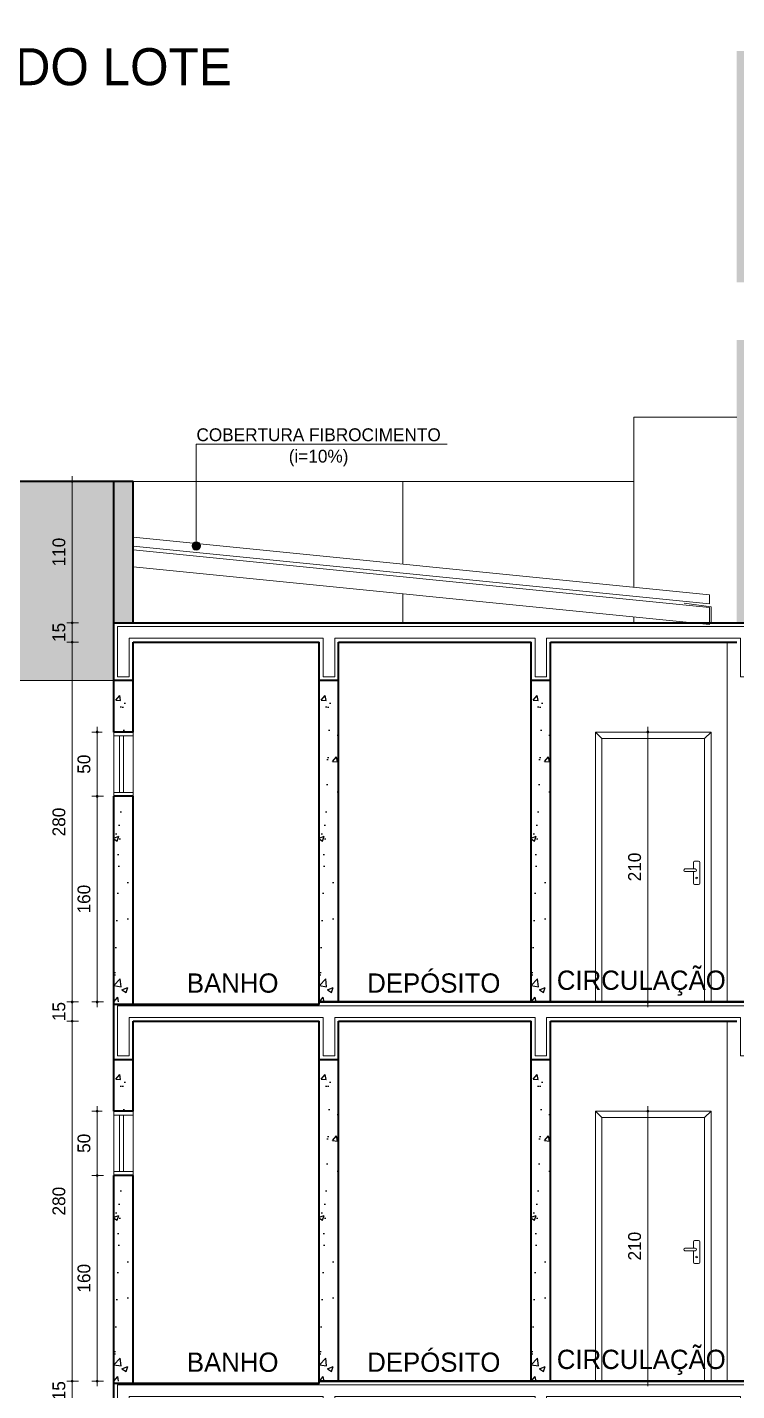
# Model space of a CAD drawing. Header units: millimetres. Extents: x 13204 to 24802, y 21209 to 40694.
# Drawn here: x 15609 to 16161, y 36707 to 37767 of the extents above; entities that cross this region are included whole.
import ezdxf

# ---------------------------------------------------------------- set-up
doc = ezdxf.new("R2010")
doc.units = ezdxf.units.MM
for name, color, linetype, lineweight in [('COTAS', 30, 'Continuous', 5), ('ESQUADRIA', 2, 'Continuous', 20), ('Esquadrias', 2, 'Continuous', 20), ('Louças', 150, 'Continuous', 15), ('Meia Parede', 11, 'Continuous', 40), ('Moveis', 6, 'Continuous', 13), ('PAREDE', 1, 'Continuous', 40), ('Paredes', 1, 'Continuous', 40), ('PISO', 5, 'Continuous', 5), ('TEXTO', 4, 'Continuous', 5)]:
    doc.layers.add(name, color=color, linetype=linetype, lineweight=lineweight)
doc.layers.add('HACHURAS', color=8, linetype='Continuous')
doc.styles.add('LANA', font='stylu.ttf')
doc.dimstyles.new('COTA 50', dxfattribs={"dimscale": 0, "dimtxt": 10, "dimasz": 0.5, "dimexe": 1.25, "dimexo": 5, "dimgap": 5, "dimtad": 1, "dimdec": 0, "dimtxsty": 'LANA', "dimblk": 'cota', "dimcen": 2.5, "dimse2": 1, "dimclrd": 256, "dimclre": 256, "dimclrt": 256, "dimaunit": 1, "dimadec": 0, "dimazin": 0, "dimtfac": 1, "dimtdec": 0, "dimtmove": 0, "dimatfit": 3, "dimldrblk": 'DOTSMALL', "dimfxl": 5, "dimfxlon": 1, "dimtzin": 9, "dimlwd": -1, "dimlwe": -1, "dimarcsym": 0})

# ---------------------------------------------------------------- blocks, each defined once
blk = doc.blocks.new('TRINCOE')
at = {"layer": 'PISO'}
for p, q in [((6, 111.8), (6, 95.8)), ((7, 112.8), (10, 112.8)), ((9.5, 106.8), (17.5, 106.8)), ((11, 111.8), (11, 106.8)), ((8.5, 105.8), (8.5, 105.8)), ((9.5, 104.8), (17.5, 104.8)), ((11, 104.8), (11, 95.8)), ((18.5, 105.8), (18.5, 105.8)), ((7, 94.8), (10, 94.8))]:
    blk.add_line(p, q, dxfattribs=at)
blk.add_circle((8.5, 99.8), 0.621, dxfattribs=at)
for centre, start, end in [((7, 111.8), 90, 180), ((9.5, 105.8), 90, 180), ((10, 111.8), 0, 90), ((17.5, 105.8), 0, 90), ((7, 95.8), 180, 270), ((9.5, 105.8), 180, 270), ((10, 95.8), 270, 0), ((17.5, 105.8), 270, 0)]:
    blk.add_arc(centre, 1, start, end, dxfattribs=at)
blk = doc.blocks.new('cota')
at = {"layer": 'COTAS'}
blk.add_hatch(color=256, dxfattribs=at).paths.add_polyline_path([(-1.6, 0, 1), (1.6, 0, 1)])
for points in [[(-1.6, 0), (-8, 0)], [(0, 1.6), (0, 8)], [(8, 0), (1.6, 0)], [(0, -8), (0, -1.6)]]:
    blk.add_lwpolyline(points, dxfattribs=at)
blk.add_circle((0, 0), 1.6, dxfattribs=at)
blk = doc.blocks.new('*D728')
at = {"layer": 'COTAS', "transparency": 16777216}
for p, q in [((15643.7, 36699.6), (15643.7, 36713.6)), ((15648.7, 36699.1), (15642.5, 36699.1))]:
    blk.add_line(p, q, dxfattribs=at)
at = {"layer": 'Defpoints', "color": 0, "transparency": 16777216}
for p in [(15643.7, 36714.1), (15851.2, 36714.1), (15851.2, 36699.1)]:
    blk.add_point(p, dxfattribs=at)
at = {"layer": 'COTAS', "transparency": 16777216, "xscale": 0.5, "yscale": 0.5, "zscale": 0.5}
for p, rotation in [((15643.7, 36714.1), 90), ((15643.7, 36699.1), 270)]:
    blk.add_blockref('cota', p, dxfattribs=dict(at, rotation=rotation))
at = {"layer": 'COTAS', "transparency": 16777216, "insert": (15633.5, 36706.6), "char_height": 10, "attachment_point": 5, "rotation": 90, "style": 'LANA'}
blk.add_mtext('15', dxfattribs=at)
blk = doc.blocks.new('_DotSmall')
at = {"layer": 'PAREDE', "color": 0, "const_width": 0.5}
blk.add_lwpolyline([(-0.0625, 0, 1), (0.0625, 0, 1)], format="xyb", close=True, dxfattribs=at)
blk = doc.blocks.new('*D729')
at = {"layer": 'COTAS', "transparency": 16777216}
for p, q in [((15643.7, 36714.6), (15643.7, 36993.6)), ((15648.7, 36714.1), (15642.5, 36714.1))]:
    blk.add_line(p, q, dxfattribs=at)
at = {"layer": 'Defpoints', "color": 0, "transparency": 16777216}
for p in [(15643.7, 36994.1), (15851.2, 36994.1), (15851.2, 36714.1)]:
    blk.add_point(p, dxfattribs=at)
at = {"layer": 'COTAS', "transparency": 16777216, "xscale": 0.5, "yscale": 0.5, "zscale": 0.5}
for p, rotation in [((15643.7, 36994.1), 90), ((15643.7, 36714.1), 270)]:
    blk.add_blockref('cota', p, dxfattribs=dict(at, rotation=rotation))
at = {"layer": 'COTAS', "transparency": 16777216, "insert": (15633.5, 36854.1), "char_height": 10, "attachment_point": 5, "rotation": 90, "style": 'LANA'}
blk.add_mtext('280', dxfattribs=at)
blk = doc.blocks.new('*D730')
at = {"layer": 'COTAS', "transparency": 16777216}
for p, q in [((15643.7, 36994.6), (15643.7, 37008.6)), ((15648.7, 36994.1), (15642.5, 36994.1))]:
    blk.add_line(p, q, dxfattribs=at)
at = {"layer": 'Defpoints', "color": 0, "transparency": 16777216}
for p in [(15643.7, 37009.1), (15851.2, 37009.1), (15851.2, 36994.1)]:
    blk.add_point(p, dxfattribs=at)
at = {"layer": 'COTAS', "transparency": 16777216, "xscale": 0.5, "yscale": 0.5, "zscale": 0.5}
for p, rotation in [((15643.7, 37009.1), 90), ((15643.7, 36994.1), 270)]:
    blk.add_blockref('cota', p, dxfattribs=dict(at, rotation=rotation))
at = {"layer": 'COTAS', "transparency": 16777216, "insert": (15633.5, 37001.6), "char_height": 10, "attachment_point": 5, "rotation": 90, "style": 'LANA'}
blk.add_mtext('15', dxfattribs=at)
blk = doc.blocks.new('*D731')
at = {"layer": 'COTAS', "transparency": 16777216}
for p, q in [((15643.7, 37009.6), (15643.7, 37288.6)), ((15648.7, 37009.1), (15642.5, 37009.1))]:
    blk.add_line(p, q, dxfattribs=at)
at = {"layer": 'Defpoints', "color": 0, "transparency": 16777216}
for p in [(15643.7, 37289.1), (15851.2, 37289.1), (15851.2, 37009.1)]:
    blk.add_point(p, dxfattribs=at)
at = {"layer": 'COTAS', "transparency": 16777216, "xscale": 0.5, "yscale": 0.5, "zscale": 0.5}
for p, rotation in [((15643.7, 37289.1), 90), ((15643.7, 37009.1), 270)]:
    blk.add_blockref('cota', p, dxfattribs=dict(at, rotation=rotation))
at = {"layer": 'COTAS', "transparency": 16777216, "insert": (15633.5, 37149.1), "char_height": 10, "attachment_point": 5, "rotation": 90, "style": 'LANA'}
blk.add_mtext('280', dxfattribs=at)
blk = doc.blocks.new('*D732')
at = {"layer": 'COTAS', "transparency": 16777216}
for p, q in [((15643.7, 37289.6), (15643.7, 37303.6)), ((15648.7, 37289.1), (15642.5, 37289.1))]:
    blk.add_line(p, q, dxfattribs=at)
at = {"layer": 'Defpoints', "color": 0, "transparency": 16777216}
for p in [(15643.7, 37304.1), (15691.2, 37304.1), (15851.2, 37289.1)]:
    blk.add_point(p, dxfattribs=at)
at = {"layer": 'COTAS', "transparency": 16777216, "xscale": 0.5, "yscale": 0.5, "zscale": 0.5}
for p, rotation in [((15643.7, 37304.1), 90), ((15643.7, 37289.1), 270)]:
    blk.add_blockref('cota', p, dxfattribs=dict(at, rotation=rotation))
at = {"layer": 'COTAS', "transparency": 16777216, "insert": (15633.5, 37296.6), "char_height": 10, "attachment_point": 5, "rotation": 90, "style": 'LANA'}
blk.add_mtext('15', dxfattribs=at)
blk = doc.blocks.new('*D733')
at = {"layer": 'COTAS', "transparency": 16777216}
for p, q in [((15643.7, 37304.6), (15643.7, 37413.6)), ((15648.7, 37304.1), (15642.5, 37304.1))]:
    blk.add_line(p, q, dxfattribs=at)
at = {"layer": 'Defpoints', "color": 0, "transparency": 16777216}
for p in [(15643.7, 37414.1), (15691.2, 37414.1), (15691.2, 37304.1)]:
    blk.add_point(p, dxfattribs=at)
at = {"layer": 'COTAS', "transparency": 16777216, "xscale": 0.5, "yscale": 0.5, "zscale": 0.5}
for p, rotation in [((15643.7, 37414.1), 90), ((15643.7, 37304.1), 270)]:
    blk.add_blockref('cota', p, dxfattribs=dict(at, rotation=rotation))
at = {"layer": 'COTAS', "transparency": 16777216, "insert": (15633.5, 37359.1), "char_height": 10, "attachment_point": 5, "rotation": 90, "style": 'LANA'}
blk.add_mtext('110', dxfattribs=at)
blk = doc.blocks.new('*D737')
at = {"layer": 'COTAS', "transparency": 16777216}
for p, q in [((16091.9, 36924.1), (16090.6, 36924.1)), ((16091.9, 36923.6), (16091.9, 36714.6))]:
    blk.add_line(p, q, dxfattribs=at)
at = {"layer": 'Defpoints', "color": 0, "transparency": 16777216}
for p in [(16096.2, 36924.1), (16091.9, 36714.1), (16096.2, 36714.1)]:
    blk.add_point(p, dxfattribs=at)
at = {"layer": 'COTAS', "transparency": 16777216, "xscale": 0.5, "yscale": 0.5, "zscale": 0.5}
for p, rotation in [((16091.9, 36924.1), 90), ((16091.9, 36714.1), 270)]:
    blk.add_blockref('cota', p, dxfattribs=dict(at, rotation=rotation))
at = {"layer": 'COTAS', "transparency": 16777216, "insert": (16081.7, 36819.1), "char_height": 10, "attachment_point": 5, "rotation": 90, "style": 'LANA'}
blk.add_mtext('210', dxfattribs=at)
blk = doc.blocks.new('*D738')
at = {"layer": 'COTAS', "transparency": 16777216}
for p, q in [((16091.9, 37219.1), (16090.6, 37219.1)), ((16091.9, 37218.6), (16091.9, 37009.6))]:
    blk.add_line(p, q, dxfattribs=at)
at = {"layer": 'Defpoints', "color": 0, "transparency": 16777216}
for p in [(16096.2, 37219.1), (16091.9, 37009.1), (16096.2, 37009.1)]:
    blk.add_point(p, dxfattribs=at)
at = {"layer": 'COTAS', "transparency": 16777216, "xscale": 0.5, "yscale": 0.5, "zscale": 0.5}
for p, rotation in [((16091.9, 37219.1), 90), ((16091.9, 37009.1), 270)]:
    blk.add_blockref('cota', p, dxfattribs=dict(at, rotation=rotation))
at = {"layer": 'COTAS', "transparency": 16777216, "insert": (16081.7, 37114.1), "char_height": 10, "attachment_point": 5, "rotation": 90, "style": 'LANA'}
blk.add_mtext('210', dxfattribs=at)
blk = doc.blocks.new('*D743')
at = {"layer": 'COTAS', "transparency": 16777216}
for p, q in [((15663.2, 36714.6), (15663.2, 36873.6)), ((15668.2, 36714.1), (15662, 36714.1))]:
    blk.add_line(p, q, dxfattribs=at)
at = {"layer": 'Defpoints', "color": 0, "transparency": 16777216}
for p in [(15663.2, 36874.1), (15676.2, 36874.1), (15676.2, 36714.1)]:
    blk.add_point(p, dxfattribs=at)
at = {"layer": 'COTAS', "transparency": 16777216, "xscale": 0.5, "yscale": 0.5, "zscale": 0.5}
for p, rotation in [((15663.2, 36874.1), 90), ((15663.2, 36714.1), 270)]:
    blk.add_blockref('cota', p, dxfattribs=dict(at, rotation=rotation))
at = {"layer": 'COTAS', "transparency": 16777216, "insert": (15653, 36794.1), "char_height": 10, "attachment_point": 5, "rotation": 90, "style": 'LANA'}
blk.add_mtext('160', dxfattribs=at)
blk = doc.blocks.new('*D744')
at = {"layer": 'COTAS', "transparency": 16777216}
for p, q in [((15663.2, 36874.6), (15663.2, 36923.6)), ((15668.2, 36874.1), (15662, 36874.1))]:
    blk.add_line(p, q, dxfattribs=at)
at = {"layer": 'Defpoints', "color": 0, "transparency": 16777216}
for p in [(15663.2, 36924.1), (15683.7, 36924.1), (15676.2, 36874.1)]:
    blk.add_point(p, dxfattribs=at)
at = {"layer": 'COTAS', "transparency": 16777216, "xscale": 0.5, "yscale": 0.5, "zscale": 0.5}
for p, rotation in [((15663.2, 36924.1), 90), ((15663.2, 36874.1), 270)]:
    blk.add_blockref('cota', p, dxfattribs=dict(at, rotation=rotation))
at = {"layer": 'COTAS', "transparency": 16777216, "insert": (15653, 36899.1), "char_height": 10, "attachment_point": 5, "rotation": 90, "style": 'LANA'}
blk.add_mtext('50', dxfattribs=at)
blk = doc.blocks.new('*D745')
at = {"layer": 'COTAS', "transparency": 16777216}
for p, q in [((15663.2, 37009.6), (15663.2, 37168.6)), ((15668.2, 37009.1), (15662, 37009.1))]:
    blk.add_line(p, q, dxfattribs=at)
at = {"layer": 'Defpoints', "color": 0, "transparency": 16777216}
for p in [(15663.2, 37169.1), (15676.2, 37169.1), (15676.2, 37009.1)]:
    blk.add_point(p, dxfattribs=at)
at = {"layer": 'COTAS', "transparency": 16777216, "xscale": 0.5, "yscale": 0.5, "zscale": 0.5}
for p, rotation in [((15663.2, 37169.1), 90), ((15663.2, 37009.1), 270)]:
    blk.add_blockref('cota', p, dxfattribs=dict(at, rotation=rotation))
at = {"layer": 'COTAS', "transparency": 16777216, "insert": (15653, 37089.1), "char_height": 10, "attachment_point": 5, "rotation": 90, "style": 'LANA'}
blk.add_mtext('160', dxfattribs=at)
blk = doc.blocks.new('*D746')
at = {"layer": 'COTAS', "transparency": 16777216}
for p, q in [((15663.2, 37169.6), (15663.2, 37218.6)), ((15668.2, 37169.1), (15662, 37169.1))]:
    blk.add_line(p, q, dxfattribs=at)
at = {"layer": 'Defpoints', "color": 0, "transparency": 16777216}
for p in [(15663.2, 37219.1), (15683.7, 37219.1), (15676.2, 37169.1)]:
    blk.add_point(p, dxfattribs=at)
at = {"layer": 'COTAS', "transparency": 16777216, "xscale": 0.5, "yscale": 0.5, "zscale": 0.5}
for p, rotation in [((15663.2, 37219.1), 90), ((15663.2, 37169.1), 270)]:
    blk.add_blockref('cota', p, dxfattribs=dict(at, rotation=rotation))
at = {"layer": 'COTAS', "transparency": 16777216, "insert": (15653, 37194.1), "char_height": 10, "attachment_point": 5, "rotation": 90, "style": 'LANA'}
blk.add_mtext('50', dxfattribs=at)

msp = doc.modelspace()

# ---------------------------------------------------------------- hatches: boundary and pattern name
at = {"layer": 'HACHURAS'}
h = msp.add_hatch(dxfattribs=at)
h.set_pattern_fill('AR-CONC', color=256, scale=0.25, style=0)
h.set_pattern_definition([(50, (15676.178, 37304.096), (45.5462, -3.9848), [4.7625, -52.3875]), (355, (15676.18, 37304.096), (-8.8107, 47.7642), [3.81, -41.91]), (100.451, (15679.974, 37303.764), (36.7356, 43.7792), [4.0475, -44.5225]), (46.184, (15676.18, 37316.796), (67.7698, -10.5106), [7.1437, -78.5812]), (96.6356, (15681.826, 37315.92), (59.351, 61.8564), [6.0712, -66.7837]), (351.184, (15676.18, 37316.796), (59.351, 61.8563), [5.715, -62.865]), (21, (15682.528, 37313.62), (37.9037, -25.5664), [4.7625, -52.3875]), (326, (15682.53, 37313.62), (15.4505, 46.047), [3.81, -41.91]), (71.4514, (15685.687, 37311.49), (53.3541, 20.4807), [4.0475, -44.5225]), (37.5, (15676.178, 37304.096), (0.77215, 21.13876), [0, -41.402, 0, -42.545, 0, -42.06875]), (7.5, (15676.178, 37304.096), (16.7049, 25.04514), [0, -24.257, 0, -40.4495, 0, -16.03375]), (327.5, (15662.018, 37304.096), (33.89765, -1.43219), [0, -15.875, 0, -49.53, 0, -65.7225]), (317.5, (15655.668, 37304.096), (37.0323, 6.3566), [0, -20.6375, 0, -32.893, 0, -46.6725])])
h.paths.add_polyline_path([(16651.18, 37414.1), (16636.18, 37414.1), (16636.18, 37304.1), (16651.18, 37304.1)])
h.paths.add_polyline_path([(16491.18, 37524.1), (16466.18, 37524.1), (16466.18, 37304.1), (16491.18, 37304.1)])
h.paths.add_polyline_path([(16186.18, 37524.1), (16161.18, 37524.1), (16161.18, 37304.1), (16186.18, 37304.1)])
h.paths.add_polyline_path([(15691.18, 37414.1), (15676.18, 37414.1), (15676.18, 37304.1), (15691.18, 37304.1)])
h.paths.add_polyline_path([(16186.18, 37749.1), (16161.18, 37749.1), (16161.18, 37569.1), (16186.18, 37569.1)])
h.paths.add_polyline_path([(16491.18, 37749.1), (16466.18, 37749.1), (16466.18, 37569.1), (16491.18, 37569.1)])
h.paths.add_polyline_path([(16451.18, 37767.48), (16201.18, 37767.48), (16201.18, 37762.48), (16451.18, 37762.48)])
h = msp.add_hatch(dxfattribs=at)
h.set_pattern_fill('AR-CONC', color=256, scale=0.25, style=0)
h.set_pattern_definition([(50, (15676.178, 37009.096), (45.546, -3.985), [4.7625, -52.3875]), (355, (15676.18, 37009.096), (-8.811, 47.764), [3.81, -41.91]), (100.45, (15679.974, 37008.764), (36.736, 43.779), [4.0475, -44.5225]), (46.184, (15676.18, 37021.796), (67.77, -10.51), [7.144, -78.581]), (96.636, (15681.826, 37020.92), (59.351, 61.856), [6.071, -66.784]), (351.184, (15676.18, 37021.796), (59.351, 61.856), [5.715, -62.865]), (21, (15682.528, 37018.62), (37.904, -25.5664), [4.7625, -52.3875]), (326, (15682.53, 37018.62), (15.4505, 46.047), [3.81, -41.91]), (71.451, (15685.687, 37016.49), (53.354, 20.481), [4.0475, -44.5225]), (37.5, (15676.178, 37009.096), (0.7722, 21.1388), [0, -41.402, 0, -42.545, 0, -42.0688]), (7.5, (15676.178, 37009.096), (16.705, 25.0451), [0, -24.257, 0, -40.4495, 0, -16.0338]), (327.5, (15662.018, 37009.096), (33.8976, -1.4322), [0, -15.875, 0, -49.53, 0, -65.7225]), (317.5, (15655.668, 37009.096), (37.0323, 6.3566), [0, -20.6375, 0, -32.893, 0, -46.6725])])
h.paths.add_polyline_path([(15691.18, 37169.1), (15676.18, 37169.1), (15676.18, 37009.1), (15691.18, 37009.1)])
h.paths.add_polyline_path([(15691.18, 37259.1), (15676.18, 37259.1), (15676.18, 37219.1), (15691.18, 37219.1)])
h = msp.add_hatch(dxfattribs=at)
h.set_pattern_fill('AR-CONC', color=256, scale=0.25, style=0)
h.set_pattern_definition([(50, (15836.178, 37009.096), (45.546, -3.985), [4.7625, -52.3875]), (355, (15836.18, 37009.096), (-8.811, 47.764), [3.81, -41.91]), (100.45, (15839.974, 37008.764), (36.736, 43.779), [4.0475, -44.5225]), (46.184, (15836.18, 37021.796), (67.77, -10.51), [7.144, -78.581]), (96.636, (15841.826, 37020.92), (59.351, 61.856), [6.071, -66.784]), (351.184, (15836.18, 37021.796), (59.351, 61.856), [5.715, -62.865]), (21, (15842.528, 37018.62), (37.904, -25.5664), [4.7625, -52.3875]), (326, (15842.53, 37018.62), (15.4505, 46.047), [3.81, -41.91]), (71.451, (15845.687, 37016.49), (53.354, 20.481), [4.0475, -44.5225]), (37.5, (15836.178, 37009.096), (0.7722, 21.1388), [0, -41.402, 0, -42.545, 0, -42.0688]), (7.5, (15836.178, 37009.096), (16.705, 25.0451), [0, -24.257, 0, -40.4495, 0, -16.0338]), (327.5, (15822.018, 37009.096), (33.8976, -1.4322), [0, -15.875, 0, -49.53, 0, -65.7225]), (317.5, (15815.668, 37009.096), (37.0323, 6.3566), [0, -20.6375, 0, -32.893, 0, -46.6725])])
h.paths.add_polyline_path([(15851.18, 37259.1), (15836.18, 37259.1), (15836.18, 37009.1), (15851.18, 37009.1)])
h = msp.add_hatch(dxfattribs=at)
h.set_pattern_fill('AR-CONC', color=256, scale=0.25, style=0)
h.set_pattern_definition([(50, (16001.178, 37009.096), (45.546, -3.985), [4.7625, -52.3875]), (355, (16001.18, 37009.096), (-8.811, 47.764), [3.81, -41.91]), (100.45, (16004.974, 37008.764), (36.736, 43.779), [4.0475, -44.5225]), (46.184, (16001.18, 37021.796), (67.77, -10.51), [7.144, -78.581]), (96.636, (16006.826, 37020.92), (59.351, 61.856), [6.071, -66.784]), (351.184, (16001.18, 37021.796), (59.351, 61.856), [5.715, -62.865]), (21, (16007.528, 37018.62), (37.904, -25.5664), [4.7625, -52.3875]), (326, (16007.53, 37018.62), (15.4505, 46.047), [3.81, -41.91]), (71.451, (16010.687, 37016.49), (53.354, 20.481), [4.0475, -44.5225]), (37.5, (16001.178, 37009.096), (0.7722, 21.1388), [0, -41.402, 0, -42.545, 0, -42.0688]), (7.5, (16001.178, 37009.096), (16.705, 25.0451), [0, -24.257, 0, -40.4495, 0, -16.0338]), (327.5, (15987.018, 37009.096), (33.8976, -1.4322), [0, -15.875, 0, -49.53, 0, -65.7225]), (317.5, (15980.668, 37009.096), (37.0323, 6.3566), [0, -20.6375, 0, -32.893, 0, -46.6725])])
h.paths.add_polyline_path([(16016.18, 37259.1), (16001.18, 37259.1), (16001.18, 37009.1), (16016.18, 37009.1)])
h = msp.add_hatch(dxfattribs=at)
h.set_pattern_fill('AR-CONC', color=256, scale=0.25, style=0)
h.set_pattern_definition([(50, (15676.178, 36714.096), (45.546, -3.985), [4.7625, -52.3875]), (355, (15676.18, 36714.096), (-8.811, 47.764), [3.81, -41.91]), (100.45, (15679.974, 36713.764), (36.736, 43.779), [4.0475, -44.5225]), (46.184, (15676.18, 36726.796), (67.77, -10.51), [7.144, -78.581]), (96.636, (15681.826, 36725.92), (59.351, 61.856), [6.071, -66.784]), (351.184, (15676.18, 36726.796), (59.351, 61.856), [5.715, -62.865]), (21, (15682.528, 36723.62), (37.904, -25.5664), [4.7625, -52.3875]), (326, (15682.53, 36723.62), (15.4505, 46.047), [3.81, -41.91]), (71.451, (15685.687, 36721.49), (53.354, 20.481), [4.0475, -44.5225]), (37.5, (15676.178, 36714.096), (0.7722, 21.1388), [0, -41.402, 0, -42.545, 0, -42.0688]), (7.5, (15676.178, 36714.096), (16.705, 25.0451), [0, -24.257, 0, -40.4495, 0, -16.0338]), (327.5, (15662.018, 36714.096), (33.8976, -1.4322), [0, -15.875, 0, -49.53, 0, -65.7225]), (317.5, (15655.668, 36714.096), (37.0323, 6.3566), [0, -20.6375, 0, -32.893, 0, -46.6725])])
h.paths.add_polyline_path([(15691.18, 36874.1), (15676.18, 36874.1), (15676.18, 36714.1), (15691.18, 36714.1)])
h.paths.add_polyline_path([(15691.18, 36964.1), (15676.18, 36964.1), (15676.18, 36924.1), (15691.18, 36924.1)])
h = msp.add_hatch(dxfattribs=at)
h.set_pattern_fill('AR-CONC', color=256, scale=0.25, style=0)
h.set_pattern_definition([(50, (15836.178, 36714.096), (45.546, -3.985), [4.7625, -52.3875]), (355, (15836.18, 36714.096), (-8.811, 47.764), [3.81, -41.91]), (100.45, (15839.974, 36713.764), (36.736, 43.779), [4.0475, -44.5225]), (46.184, (15836.18, 36726.796), (67.77, -10.51), [7.144, -78.581]), (96.636, (15841.826, 36725.92), (59.351, 61.856), [6.071, -66.784]), (351.184, (15836.18, 36726.796), (59.351, 61.856), [5.715, -62.865]), (21, (15842.528, 36723.62), (37.904, -25.5664), [4.7625, -52.3875]), (326, (15842.53, 36723.62), (15.4505, 46.047), [3.81, -41.91]), (71.451, (15845.687, 36721.49), (53.354, 20.481), [4.0475, -44.5225]), (37.5, (15836.178, 36714.096), (0.7722, 21.1388), [0, -41.402, 0, -42.545, 0, -42.0688]), (7.5, (15836.178, 36714.096), (16.705, 25.0451), [0, -24.257, 0, -40.4495, 0, -16.0338]), (327.5, (15822.018, 36714.096), (33.8976, -1.4322), [0, -15.875, 0, -49.53, 0, -65.7225]), (317.5, (15815.668, 36714.096), (37.0323, 6.3566), [0, -20.6375, 0, -32.893, 0, -46.6725])])
h.paths.add_polyline_path([(15851.18, 36964.1), (15836.18, 36964.1), (15836.18, 36714.1), (15851.18, 36714.1)])
h = msp.add_hatch(dxfattribs=at)
h.set_pattern_fill('AR-CONC', color=256, scale=0.25, style=0)
h.set_pattern_definition([(50, (16001.178, 36714.096), (45.546, -3.985), [4.7625, -52.3875]), (355, (16001.18, 36714.096), (-8.811, 47.764), [3.81, -41.91]), (100.45, (16004.974, 36713.764), (36.736, 43.779), [4.0475, -44.5225]), (46.184, (16001.18, 36726.796), (67.77, -10.51), [7.144, -78.581]), (96.636, (16006.826, 36725.92), (59.351, 61.856), [6.071, -66.784]), (351.184, (16001.18, 36726.796), (59.351, 61.856), [5.715, -62.865]), (21, (16007.528, 36723.62), (37.904, -25.5664), [4.7625, -52.3875]), (326, (16007.53, 36723.62), (15.4505, 46.047), [3.81, -41.91]), (71.451, (16010.687, 36721.49), (53.354, 20.481), [4.0475, -44.5225]), (37.5, (16001.178, 36714.096), (0.7722, 21.1388), [0, -41.402, 0, -42.545, 0, -42.0688]), (7.5, (16001.178, 36714.096), (16.705, 25.0451), [0, -24.257, 0, -40.4495, 0, -16.0338]), (327.5, (15987.018, 36714.096), (33.8976, -1.4322), [0, -15.875, 0, -49.53, 0, -65.7225]), (317.5, (15980.668, 36714.096), (37.0323, 6.3566), [0, -20.6375, 0, -32.893, 0, -46.6725])])
h.paths.add_polyline_path([(16016.18, 36964.1), (16001.18, 36964.1), (16001.18, 36714.1), (16016.18, 36714.1)])
at = {"layer": 'PISO'}
h = msp.add_hatch(dxfattribs=at)
h.set_pattern_fill('AR-SAND', color=256, scale=0.25, style=0)
h.set_pattern_definition([(37.5, (15316.178, 37259.096), (-0.40001, 12.23533), [0, -9.652, 0, -10.795, 0, -10.31875]), (7.5, (15316.178, 37259.096), (11.23808, 17.92063), [0, -5.207, 0, -8.6995, 0, -3.33375]), (327.5, (15308.368, 37259.096), (19.77481, 0.03593), [0, -3.175, 0, -11.43, 0, -14.9225]), (317.5, (15308.368, 37259.096), (19.08891, 5.57323), [0, -1.5875, 0, -7.493, 0, -8.5725])])
h.paths.add_polyline_path([(15316.18, 37259.1), (15341.18, 37259.1), (15341.18, 37414.1), (15316.18, 37414.1)])
h.paths.add_polyline_path([(15341.18, 37259.1), (15676.18, 37259.1), (15676.18, 37414.1), (15341.18, 37414.1)])
h.paths.add_polyline_path([(16651.18, 37414.1), (16651.18, 37259.1), (16986.18, 37259.1), (16986.18, 37414.1)])
h.paths.add_polyline_path([(16986.18, 37259.1), (17011.18, 37259.1), (17011.18, 37414.1), (16986.18, 37414.1)])
at = {"layer": 'TEXTO'}
h = msp.add_hatch(color=256, dxfattribs=at)
edge = h.paths.add_edge_path()
edge.add_arc((15740.36, 37363.98), 3.23, 0, 360)

# ---------------------------------------------------------------- linework, layer by layer
at = {"layer": 'Esquadrias'}
for p, q in [((16153.68, 37009.1), (16153.68, 37289.1)), ((16153.68, 36714.1), (16153.68, 36994.1))]:
    msp.add_line(p, q, dxfattribs=at)
for points in [[(15676.18, 37219.1), (15676.18, 37216.1), (15691.18, 37216.1), (15691.18, 37219.1)], [(15680.68, 37216.1), (15680.68, 37172.1)], [(15683.68, 37216.1), (15683.68, 37172.1)], [(15676.18, 37169.1), (15676.18, 37172.1), (15691.18, 37172.1), (15691.18, 37169.1)], [(15676.18, 36924.1), (15676.18, 36921.1), (15691.18, 36921.1), (15691.18, 36924.1)], [(15680.68, 36921.1), (15680.68, 36877.1)], [(15683.68, 36921.1), (15683.68, 36877.1)], [(15676.18, 36874.1), (15676.18, 36877.1), (15691.18, 36877.1), (15691.18, 36874.1)]]:
    msp.add_lwpolyline(points, dxfattribs=at)
at = {"layer": 'Louças'}
for p, q in [((16081.18, 37464.1), (16161.18, 37464.1)), ((16081.18, 37464.1), (16081.18, 37331.83)), ((15691.18, 37414.1), (15901.18, 37414.1)), ((15901.18, 37414.1), (15901.18, 37349.83)), ((15901.18, 37326.7), (15901.18, 37304.1)), ((16081.18, 37308.7), (16081.18, 37304.1))]:
    msp.add_line(p, q, dxfattribs=at)
at = {"layer": 'Meia Parede'}
msp.add_line((15676.18, 37414.1), (15341.18, 37414.1), dxfattribs=at)
at = {"layer": 'Moveis'}
for p, q in [((15901.18, 37414.1), (16081.18, 37414.1)), ((16051.18, 37219.1), (16051.18, 37009.1)), ((16141.18, 37219.1), (16051.18, 37219.1)), ((16141.18, 37219.1), (16141.18, 37009.1)), ((16051.18, 36924.1), (16051.18, 36714.1)), ((16141.18, 36924.1), (16051.18, 36924.1)), ((16141.18, 36924.1), (16141.18, 36714.1))]:
    msp.add_line(p, q, dxfattribs=at)
for points in [[(15676.18, 37172.1), (15676.18, 37216.1)], [(15691.18, 37216.1), (15691.18, 37172.1)], [(15676.18, 36877.1), (15676.18, 36921.1)], [(15691.18, 36921.1), (15691.18, 36877.1)]]:
    msp.add_lwpolyline(points, dxfattribs=at)
at = {"layer": 'Paredes'}
for p, q in [((15676.18, 37219.1), (15676.18, 37414.1)), ((15691.18, 37414.1), (15676.18, 37414.1)), ((15691.18, 37304.1), (15691.18, 37414.1)), ((15676.18, 37304.1), (16651.18, 37304.1)), ((15691.18, 37289.1), (15836.18, 37289.1)), ((15691.18, 37219.1), (15691.18, 37289.1)), ((15836.18, 37007.1), (15836.18, 37289.1)), ((15851.18, 37289.1), (16001.18, 37289.1)), ((15851.18, 37009.1), (15851.18, 37289.1)), ((16001.18, 37009.1), (16001.18, 37289.1)), ((16016.18, 37289.1), (16161.18, 37289.1)), ((16016.18, 37009.1), (16016.18, 37289.1)), ((15691.18, 37259.1), (15676.18, 37259.1)), ((15851.18, 37259.1), (15836.18, 37259.1)), ((16016.18, 37259.1), (16001.18, 37259.1)), ((15691.18, 37219.1), (15676.18, 37219.1)), ((15691.18, 37169.1), (15676.18, 37169.1)), ((15676.18, 37009.1), (15676.18, 37169.1)), ((15691.18, 37007.1), (15691.18, 37169.1)), ((15676.18, 36924.1), (15676.18, 37009.1)), ((15836.18, 37007.1), (15676.18, 37007.1)), ((15836.18, 37009.1), (16491.18, 37009.1)), ((16491.18, 37009.1), (15836.18, 37009.1)), ((15691.18, 36994.1), (15836.18, 36994.1)), ((15691.18, 36924.1), (15691.18, 36994.1)), ((15836.18, 36712.1), (15836.18, 36994.1)), ((15851.18, 36994.1), (16001.18, 36994.1)), ((15851.18, 36714.1), (15851.18, 36994.1)), ((16001.18, 36714.1), (16001.18, 36994.1)), ((16016.18, 36994.1), (16161.18, 36994.1)), ((16016.18, 36714.1), (16016.18, 36994.1)), ((15691.18, 36964.1), (15676.18, 36964.1)), ((15851.18, 36964.1), (15836.18, 36964.1)), ((16016.18, 36964.1), (16001.18, 36964.1)), ((15691.18, 36924.1), (15676.18, 36924.1)), ((15691.18, 36874.1), (15676.18, 36874.1)), ((15676.18, 36714.1), (15676.18, 36874.1)), ((15691.18, 36712.1), (15691.18, 36874.1)), ((15676.18, 36629.1), (15676.18, 36714.1)), ((15836.18, 36712.1), (15676.18, 36712.1)), ((15836.18, 36714.1), (16491.18, 36714.1)), ((16491.18, 36714.1), (15836.18, 36714.1))]:
    msp.add_line(p, q, dxfattribs=at)
at = {"layer": 'PISO'}
for p, q in [((15691.18, 37370.83), (16139.87, 37325.96)), ((15691.18, 37363.79), (16139.87, 37318.92)), ((15691.18, 37360.78), (16139.87, 37315.91)), ((15691.18, 37347.7), (16139.87, 37302.83)), ((15691.18, 37347.7), (16139.87, 37302.83)), ((16139.87, 37318.92), (16139.87, 37325.96)), ((16141.18, 37316.55), (16120.29, 37319.5)), ((16139.87, 37302.83), (16139.87, 37315.91)), ((16141.18, 37304.1), (16141.18, 37316.55)), ((16161.18, 37304.1), (16141.18, 37304.1)), ((15676.18, 37259.1), (15316.18, 37259.1)), ((16056.18, 37214.1), (16051.18, 37219.1)), ((16136.18, 37214.1), (16141.18, 37219.1)), ((16056.18, 37214.1), (16056.18, 37009.1)), ((16136.18, 37214.1), (16056.18, 37214.1)), ((16136.18, 37214.1), (16136.18, 37009.1)), ((16056.18, 36919.1), (16051.18, 36924.1)), ((16056.18, 36919.1), (16056.18, 36714.1)), ((16136.18, 36919.1), (16056.18, 36919.1)), ((16136.18, 36919.1), (16141.18, 36924.1)), ((16136.18, 36919.1), (16136.18, 36714.1))]:
    msp.add_line(p, q, dxfattribs=at)
for points in [[(15679.18, 37301.1), (15679.18, 37262.1), (15688.18, 37262.1), (15688.18, 37292.1), (15839.18, 37292.1), (15839.18, 37262.1), (15848.18, 37262.1), (15848.18, 37292.1), (16004.18, 37292.1), (16004.18, 37262.1), (16013.18, 37262.1), (16013.18, 37292.1), (16164.18, 37292.1), (16164.18, 37262.1), (16183.18, 37262.1), (16183.18, 37292.1), (16469.18, 37292.1), (16469.18, 37262.1), (16488.18, 37262.1), (16488.18, 37292.1), (16639.18, 37292.1), (16639.18, 37262.1), (16648.18, 37262.1), (16648.18, 37301.1)], [(15679.18, 37006.1), (15679.18, 36967.1), (15688.18, 36967.1), (15688.18, 36997.1), (15839.18, 36997.1), (15839.18, 36967.1), (15848.18, 36967.1), (15848.18, 36997.1), (16004.18, 36997.1), (16004.18, 36967.1), (16013.18, 36967.1), (16013.18, 36997.1), (16164.18, 36997.1), (16164.18, 36967.1), (16183.18, 36967.1), (16183.18, 36997.1), (16469.18, 36997.1), (16469.18, 36967.1), (16488.18, 36967.1), (16488.18, 36997.1), (16639.18, 36997.1), (16639.18, 36967.1), (16648.18, 36967.1), (16648.18, 37006.1)], [(15679.18, 36711.1), (15679.18, 36672.1), (15688.18, 36672.1), (15688.18, 36702.1), (15839.18, 36702.1), (15839.18, 36672.1), (15848.18, 36672.1), (15848.18, 36702.1), (16004.18, 36702.1), (16004.18, 36672.1), (16013.18, 36672.1), (16013.18, 36702.1), (16164.18, 36702.1), (16164.18, 36672.1), (16183.18, 36672.1), (16183.18, 36702.1), (16469.18, 36702.1), (16469.18, 36672.1), (16488.18, 36672.1), (16488.18, 36702.1), (16639.18, 36702.1), (16639.18, 36672.1), (16648.18, 36672.1), (16648.18, 36711.1)]]:
    msp.add_lwpolyline(points, close=True, dxfattribs=at)
at = {"layer": 'TEXTO'}
for p, q in [((15740.36, 37363.98), (15740.36, 37443.08)), ((15740.36, 37443.08), (15935.82, 37443.08))]:
    msp.add_line(p, q, dxfattribs=at)
msp.add_circle((15740.36, 37363.98), 3.23, dxfattribs=at)

# ---------------------------------------------------------------- block references
at = {"layer": 'PISO', "extrusion": (0, 0, -1), "zscale": -1}
for p in [(-16138.39, 37005.77), (-16138.39, 36710.77)]:
    msp.add_blockref('TRINCOE', p, dxfattribs=at)

# ---------------------------------------------------------------- texts
at = {"layer": 'ESQUADRIA', "insert": (15147.46, 37751.2), "char_height": 28.8, "width": 867.5755, "attachment_point": 1, "style": 'LANA'}
msp.add_mtext('PERFIL  LONGITUDINAL DO LOTE', dxfattribs=at)
at = {"layer": 'TEXTO', "attachment_point": 5, "style": 'LANA'}
for s, insert, char_height, width in [('COBERTURA FIBROCIMENTO (i=10%)', (15835.64, 37440.59), 10, 217.6331), ('CIRCULAÇÃO', (16086.86, 37023.7), 15, 175.9752), ('BANHO', (15768.75, 37023.7), 15, 175.9752), ('DEPÓSITO', (15925.33, 37023.7), 15, 175.9752), ('DEPÓSITO', (15925.33, 36728.7), 15, 175.9752), ('CIRCULAÇÃO', (16086.86, 36728.7), 15, 175.9752), ('BANHO', (15768.75, 36728.7), 15, 175.9752)]:
    msp.add_mtext(s, dxfattribs=dict(at, insert=insert, char_height=char_height, width=width))

# ---------------------------------------------------------------- dimensions: what is measured, and where the dimension line sits
at = {"layer": 'COTAS'}
for base, p1, p2, override, picture, middle in [((15643.71, 37414.1), (15691.18, 37304.1), (15691.18, 37414.1), {"dimscale": 1, "dimtmove": 1, "dimarcsym": 2}, '*D733', (15633.53, 37359.1)), ((15643.71, 37289.1), (15851.18, 37009.1), (15851.18, 37289.1), {"dimscale": 1, "dimtmove": 1, "dimarcsym": 2}, '*D731', (15633.5, 37149.1)), ((15663.22, 37219.1), (15676.18, 37169.1), (15683.68, 37219.1), {"dimscale": 1, "dimtmove": 1, "dimarcsym": 2}, '*D746', (15652.97, 37194.1)), ((16091.89, 37009.1), (16096.18, 37219.1), (16096.18, 37009.1), {"dimscale": 1, "dimarcsym": 2}, '*D738', (16081.71, 37114.1)), ((15663.22, 37169.1), (15676.18, 37009.1), (15676.18, 37169.1), {"dimscale": 1, "dimarcsym": 2}, '*D745', (15652.99, 37089.1)), ((15643.71, 36994.1), (15851.18, 36714.1), (15851.18, 36994.1), {"dimscale": 1, "dimtmove": 1, "dimarcsym": 2}, '*D729', (15633.5, 36854.1)), ((15663.22, 36924.1), (15676.18, 36874.1), (15683.68, 36924.1), {"dimscale": 1, "dimtmove": 1, "dimarcsym": 2}, '*D744', (15652.97, 36899.1)), ((16091.89, 36714.1), (16096.18, 36924.1), (16096.18, 36714.1), {"dimscale": 1, "dimarcsym": 2}, '*D737', (16081.71, 36819.1)), ((15663.22, 36874.1), (15676.18, 36714.1), (15676.18, 36874.1), {"dimscale": 1, "dimarcsym": 2}, '*D743', (15652.99, 36794.1))]:
    dim = msp.add_linear_dim(base=base, p1=p1, p2=p2, angle=90, dimstyle='COTA 50', override=override, dxfattribs=at)
    dim.commit()
    dim.dimension.update_dxf_attribs({"geometry": picture, "text_midpoint": middle})
for base, p1, p2, picture, middle in [((15643.71, 37304.1), (15851.18, 37289.1), (15691.18, 37304.1), '*D732', (15643.71, 37296.6)), ((15643.71, 37009.1), (15851.18, 36994.1), (15851.18, 37009.1), '*D730', (15643.71, 37001.6)), ((15643.71, 36714.1), (15851.18, 36699.1), (15851.18, 36714.1), '*D728', (15643.71, 36706.6))]:
    dim = msp.add_linear_dim(base=base, p1=p1, p2=p2, angle=90, dimstyle='COTA 50', override={"dimscale": 1, "dimtmove": 1, "dimarcsym": 2}, dxfattribs=at)
    dim.commit()
    dim.dimension.update_dxf_attribs({"geometry": picture, "text_midpoint": middle, "dimtype": 160})

doc.saveas('drawing.dxf')
